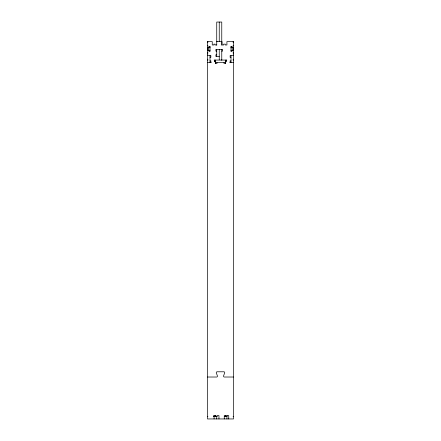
<?xml version="1.0" encoding="UTF-8"?>
<svg xmlns="http://www.w3.org/2000/svg" width="441" height="441" viewBox="0 0 441 441"><rect width="100%" height="100%" fill="white"/><g stroke="black" fill="none" stroke-linecap="round" stroke-linejoin="round"><path stroke-width="0.66" d="M217.005 62.578L217.005 63.416L215.329 63.416L215.329 61.74L214.491 61.74L214.491 60.064L214.502 61.74M219.249 59.838L219.249 49.442M221.762 59.502L221.762 60.064L221.762 49.442M223.995 62.578L223.995 63.416L225.671 63.416L225.671 61.74L226.52 61.74L226.52 60.064M216.735 41.774L217.066 41.614M216.735 41.614L222.032 41.614L222.032 44.971L223.708 44.971L223.708 44.133L225.246 44.133L225.246 44.971L226.922 44.971L226.922 41.614L233.504 41.614L233.493 418.95L207.496 418.95L207.496 41.614L212.248 41.614L212.248 44.971L213.924 44.971L213.924 44.133L215.054 44.133L215.054 44.971L216.735 44.971M207.496 41.856L207.97 41.856M233.03 41.856L233.504 41.856M207.496 42.176L207.97 42.176M233.03 42.176L233.504 42.176M207.496 45.528L207.97 45.528M233.03 45.528L233.504 45.528M207.496 47.204L207.97 47.204M208.361 47.204L210.01 47.204M230.99 47.204L232.639 47.204M233.03 47.204L233.504 47.204M207.496 48.604L207.97 48.604M233.03 48.604L233.504 48.604M207.496 49.442L207.97 49.442M233.03 49.442L233.504 49.442M207.496 50.698L207.97 50.698M208.361 50.698L210.01 50.698A0.628 0.628 0 0 1 209.381 51.327A0.628 0.628 0 0 1 208.753 50.698L208.753 47.104M232.639 50.698L230.99 50.698A0.628 0.628 0 0 0 231.602 51.327A0.628 0.628 0 0 0 232.231 50.698L232.043 46.724M233.03 50.698L233.504 50.698M216.735 51.117L215.897 51.117L215.897 49.442L222.6 49.442L222.6 51.117L221.762 51.117M207.496 52.374L207.97 52.374M233.03 52.374L233.504 52.374M207.496 53.912L207.97 53.912M233.03 53.912L233.504 53.912M216.735 54.75L215.897 54.75L215.897 56.431L219.249 56.431M207.496 55.594L210.853 55.594L210.853 57.269L210.01 57.269M233.504 55.594L230.136 55.594L230.136 57.269L230.974 57.269M207.496 59.226L207.97 59.226M233.03 59.226L233.504 59.226M207.496 60.064L207.97 60.064M214.21 60.064L226.79 60.064M233.03 60.064L233.504 60.064M210.01 60.902L210.875 60.902L210.875 62.578M231.001 60.902L230.136 60.902L230.163 62.578M207.496 62.578L211.228 62.578M215.329 62.578L225.671 62.578M229.772 62.578L233.504 62.578M207.496 377.022L216.636 377.022A0.838 0.838 0 0 0 217.424 375.897L216.299 372.86A0.838 0.838 0 0 1 217.104 371.785L223.885 371.785A0.838 0.838 0 0 1 224.684 372.86L223.565 375.897A0.838 0.838 0 0 0 224.353 377.022L233.493 377.022M213.714 415.598L213.924 416.436M215.897 415.598L214.067 415.598L214.067 418.95M225.979 415.598L224.254 415.598L224.254 418.95M207.496 416.436L207.915 416.436M213.532 416.436L217.281 416.436L217.281 415.598L218.957 415.598L218.957 418.95M224.287 416.436L227.06 416.436L227.06 415.598L228.741 415.598L228.741 418.95M233.074 416.436L233.493 416.436M216.316 49.442L216.735 49.442L216.735 56.431M209.822 46.724L210.01 47.104M231.001 46.437L230.99 51.327M230.99 55.594L230.99 62.578M226.922 415.598L226.922 418.95M225.93 415.598L225.93 416.436M225.671 60.064L225.671 63.416M225.246 415.598L225.246 416.436M221.762 45.208L221.762 22.05L216.735 22.05L216.735 45.208M219.249 22.05L219.249 41.614M216.735 416.067L216.735 418.95M215.743 415.598L215.743 416.436M215.329 60.064L215.329 63.416M215.054 415.598L215.054 416.436M210.037 46.437L210.01 51.327M210.01 55.594L210.021 62.578M230.935 47.093A0.639 0.639 0 0 1 231.999 46.774M208.714 47.093A0.639 0.639 0 0 1 209.778 46.774"/></g></svg>
